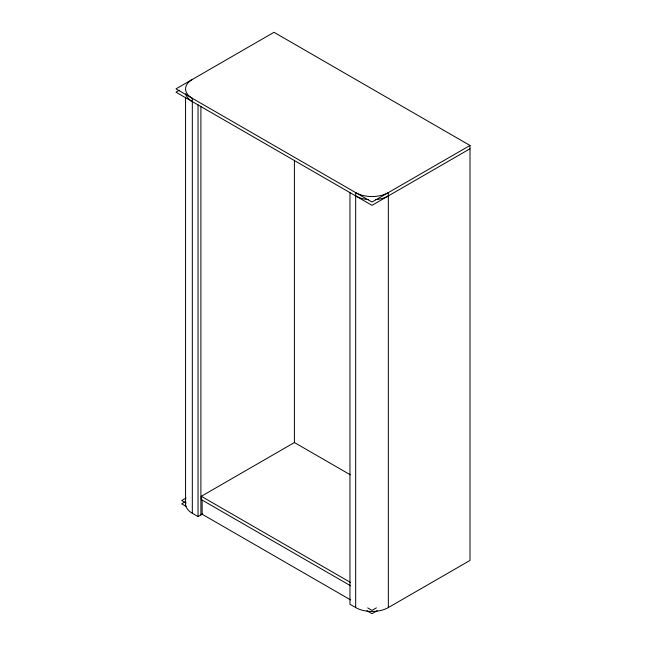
<?xml version="1.0" encoding="UTF-8"?>
<svg xmlns="http://www.w3.org/2000/svg" width="646" height="646" viewBox="0 0 646 646"><rect width="100%" height="100%" fill="white"/><g stroke="black" fill="none" stroke-linecap="round" stroke-linejoin="round"><path stroke-width="0.97" d="M179.459 90.182L175.995 92.184L371.999 205.347L470.005 148.766M470.005 145.463L371.999 202.053L175.995 88.882L274.001 32.3L470.005 145.463L470.005 560.421L388.335 607.571A23.103 13.34 0 0 1 355.671 607.571L349.954 604.268L349.954 192.621M186.08 498.009L181.712 500.537L186.008 503.016M185.2 501.813L181.712 503.832L186.008 506.319M350.6 585.785L201.31 499.592L201.31 496.29L294.415 442.534L350.293 474.794M185.717 502.265A23.103 13.34 0 0 0 192.322 513.263L198.039 516.566L202.65 513.909M376.376 607.878L371.999 610.397L367.703 607.918M377.248 610.672L371.999 613.7L366.847 610.72M201.31 496.29L350.6 582.482M350.544 599.892L202.125 514.208L202.125 500.125M388.335 607.571L388.335 192.621A23.103 13.34 0 0 1 355.671 192.621L355.671 607.571M294.415 160.256L294.415 442.76M200.898 106.291L200.898 514.919M198.039 104.918L198.039 516.566M192.322 513.263L192.322 98.313A23.103 13.34 0 0 1 192.322 79.45M185.555 97.231L185.555 503.832M192.322 101.616A23.103 13.34 0 0 1 185.717 93.751M388.335 195.924A23.103 13.34 0 0 1 375.617 199.662M368.39 199.662A23.103 13.34 0 0 1 355.671 195.924"/></g></svg>
